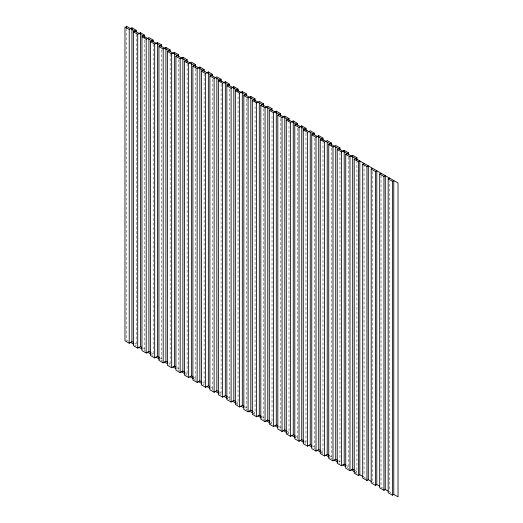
<?xml version="1.0" encoding="UTF-8"?>
<svg xmlns="http://www.w3.org/2000/svg" width="523" height="523" viewBox="0 0 523 523"><rect width="100%" height="100%" fill="white"/><g stroke="black" fill="none" stroke-linecap="round" stroke-linejoin="round"><path stroke-width="0.39" stroke-dasharray="2.62 1.96" d="M136.183 34.341L136.183 344.108L134.823 344.892L136.235 345.703M144.668 40.062L144.668 349.004L143.315 349.789L145.433 351.018M153.161 44.148L153.161 353.908L151.801 354.692L153.219 355.509M161.653 49.862L161.653 358.811L160.293 359.595L162.418 360.818M170.145 53.954L170.145 363.714L168.785 364.498L170.197 365.315M178.631 59.668L178.631 368.617L177.271 369.401L179.396 370.624M187.123 63.754L187.123 373.514L185.763 374.298L187.182 375.115M195.615 68.657L195.615 378.417L194.255 379.201L196.38 380.43M204.107 73.56L204.107 383.32L202.747 384.104L204.16 384.921M212.593 79.274L212.593 388.223L211.233 389.007L213.358 390.23M221.085 84.177L221.085 393.126L219.725 393.911L221.144 394.728M229.577 89.08L229.577 398.029L228.218 398.814L230.342 400.036M235.35 404.495L238.063 402.926L238.063 93.983M246.555 98.886L246.555 407.829L245.195 408.613L247.32 409.842M252.328 414.301L255.047 412.732L255.047 103.783M263.54 108.686L263.54 417.635L262.18 418.42L264.305 419.642M269.312 424.107L272.025 422.538L272.025 113.589M280.518 118.492L280.518 427.441L279.158 428.219L281.282 429.448M286.29 433.907L289.01 432.338L289.01 123.395M297.502 128.298L297.502 437.241L296.142 438.026L298.267 439.255M305.988 133.195L305.988 442.144L304.634 442.929L306.047 443.746M314.48 138.098L314.48 447.047L313.12 447.832L315.245 449.054M320.253 453.519L322.972 451.95L322.972 143.001M331.464 147.904L331.464 456.847L330.105 457.632L332.229 458.861M339.95 152.808L339.95 461.75L338.597 462.535L340.009 463.352M348.442 156.893L348.442 466.653L347.082 467.438L349.207 468.667M354.215 473.125L356.934 471.556L356.934 161.797M134.764 343.291L136.183 344.108M143.256 348.187L144.668 349.004M151.748 353.09L153.161 353.908M160.234 357.994L161.653 358.811M168.726 362.897L170.145 363.714M177.219 367.8L178.631 368.617M185.711 372.703L187.123 373.514M194.196 377.599L195.615 378.417M202.689 382.503L204.107 383.32M211.181 387.406L212.593 388.223M219.673 392.309L221.085 393.126M228.159 397.212L229.577 398.029M236.651 402.109L238.063 402.926M244.437 406.606L246.555 407.829M252.923 411.509L255.047 412.732M262.121 416.818L263.54 417.635M270.613 421.721L272.025 422.538M278.393 426.212L280.518 427.441M286.885 431.115L289.01 432.338M296.083 436.424L297.502 437.241M304.576 441.327L305.988 442.144M312.355 445.818L314.48 447.047M320.847 450.721L322.972 451.95M330.046 456.03L331.464 456.847M338.538 460.933L339.95 461.75M346.318 465.431L348.442 466.653M354.81 470.327L356.934 471.556M128.455 341.212L126.331 339.989L126.331 29.412M236.71 403.71L238.122 404.527M253.688 413.516L255.106 414.334M270.672 423.323L272.084 424.14M287.65 433.122L289.069 433.94M321.612 452.735L323.031 453.552M355.575 472.341L356.993 473.158M364.067 477.244L366.185 478.467M372.559 482.147L373.971 482.964M383.169 488.273L381.045 487.044L381.045 174.022M390.949 492.764L389.537 491.947L389.537 181.37M372.559 171.57L372.559 480.513M364.067 164.222L364.067 475.61"/><path stroke-width="0.78" d="M133.352 342.473L131.933 341.656L129.22 343.225L124.971 340.774L124.971 26.935L129.22 29.386L131.933 27.817L136.183 30.269L136.183 31.896M141.838 347.37L140.426 346.553L137.706 348.122L133.463 345.67L133.463 31.838L136.183 30.269M133.463 31.838L137.706 34.289L140.426 32.72L144.668 35.172L144.668 37.617M151.036 352.685L148.918 351.456L146.198 353.025L141.955 350.573L141.955 36.741L144.668 35.172M141.955 36.741L146.198 39.192L148.918 37.623L153.161 40.068L153.161 41.703M159.528 357.588L157.403 356.359L154.69 357.928L150.441 355.477L150.441 41.637L153.161 40.068M150.441 41.637L154.69 44.089L157.403 42.52L161.653 44.971L161.653 46.606M167.314 362.079L165.896 361.262L163.183 362.831L158.933 360.38L158.933 46.54L161.653 44.971M158.933 46.54L163.183 48.992L165.896 47.423L170.145 49.875L170.145 51.509M175.8 366.983L174.388 366.165L171.668 367.734L167.425 365.283L167.425 51.444L170.145 49.875M167.425 51.444L171.668 53.895L174.388 52.326L178.631 54.778L178.631 56.406M184.998 372.291L182.88 371.069L180.16 372.638L175.918 370.186L175.918 56.347L178.631 54.778M175.918 56.347L180.16 58.798L182.88 57.229L187.123 59.681L187.123 62.126M193.49 377.194L191.366 375.965L188.653 377.534L184.403 375.083L184.403 61.25L187.123 59.681M184.403 61.25L188.653 63.701L191.366 62.132L195.615 64.584L195.615 67.029M201.277 381.685L199.858 380.868L197.145 382.437L192.895 379.986L192.895 66.153L195.615 64.584M192.895 66.153L197.145 68.598L199.858 67.036L204.107 69.481L204.107 71.115M209.762 386.589L208.35 385.771L205.631 387.34L201.388 384.889L201.388 71.05L204.107 69.481M201.388 71.05L205.631 73.501L208.35 71.932L212.593 74.384L212.593 76.018M218.96 391.897L216.842 390.674L214.123 392.243L209.88 389.792L209.88 75.953L212.593 74.384M209.88 75.953L214.123 78.404L216.842 76.835L221.085 79.287L221.085 81.732M227.453 396.8L225.328 395.578L222.615 397.147L218.366 394.695L218.366 80.856L221.085 79.287M218.366 80.856L222.615 83.307L225.328 81.738L229.577 84.19L229.577 85.818M235.945 401.703L233.82 400.481L231.107 402.043L226.858 399.598L226.858 85.759L229.577 84.19M226.858 85.759L231.107 88.21L233.82 86.641L238.063 89.093L238.063 91.538M243.725 406.194L242.312 405.377L239.593 406.946L235.35 404.495L235.35 90.662L238.063 89.093M235.35 90.662L239.593 93.114L242.312 91.545L246.555 93.996L246.555 95.624M252.217 411.098L250.805 410.28L248.085 411.849L243.842 409.398L243.842 95.559L246.555 93.996M243.842 95.559L248.085 98.01L250.805 96.441L255.047 98.893L255.047 101.338M261.415 416.406L259.29 415.184L256.577 416.753L252.328 414.301L252.328 100.462L255.047 98.893M252.328 100.462L256.577 102.913L259.29 101.344L263.54 103.796L263.54 106.241M269.907 421.309L267.783 420.087L265.063 421.656L260.82 419.204L260.82 105.365L263.54 103.796M260.82 105.365L265.063 107.816L267.783 106.247L272.025 108.699L272.025 110.327M277.687 425.807L276.275 424.99L273.555 426.559L269.312 424.107L269.312 110.268L272.025 108.699M269.312 110.268L273.555 112.72L276.275 111.151L280.518 113.602L280.518 115.23M286.179 430.704L284.767 429.886L282.047 431.455L277.805 429.004L277.805 115.171L280.518 113.602M277.805 115.171L282.047 117.623L284.767 116.054L289.01 118.505L289.01 120.95M295.377 436.019L293.253 434.79L290.54 436.359L286.29 433.907L286.29 120.074L289.01 118.505M286.29 120.074L290.54 122.519L293.253 120.957L297.502 123.402L297.502 125.036M303.87 440.922L301.745 439.693L299.025 441.262L294.782 438.81L294.782 124.971L297.502 123.402M294.782 124.971L299.025 127.422L301.745 125.853L305.988 128.305L305.988 130.75M311.649 445.413L310.237 444.596L307.517 446.165L303.275 443.713L303.275 129.874L305.988 128.305M303.275 129.874L307.517 132.326L310.237 130.757L314.48 133.208L314.48 134.836M320.141 450.316L318.729 449.499L316.01 451.068L311.767 448.616L311.767 134.777L314.48 133.208M311.767 134.777L316.01 137.229L318.729 135.66L322.972 138.111L322.972 140.556M329.34 455.625L327.215 454.402L324.502 455.964L320.253 453.519L320.253 139.68L322.972 138.111M320.253 139.68L324.502 142.132L327.215 140.563L331.464 143.014L331.464 145.459M337.832 460.528L335.707 459.299L332.988 460.868L328.745 458.416L328.745 144.583L331.464 143.014M328.745 144.583L332.988 147.035L335.707 145.466L339.95 147.917L339.95 149.545M345.611 465.019L344.199 464.202L341.48 465.771L337.237 463.319L337.237 149.486L339.95 147.917M337.237 149.486L341.48 151.932L344.199 150.363L348.442 152.814L348.442 154.448M354.104 469.922L352.685 469.105L349.972 470.674L345.729 468.222L345.729 154.383L348.442 152.814M345.729 154.383L349.972 156.835L352.685 155.266L356.934 157.717L356.934 160.162M363.361 476.832L359.817 474.792L358.464 475.577L354.215 473.125L354.215 159.286L356.934 157.717M354.215 159.286L358.464 161.738L359.817 160.953L359.817 474.792M371.846 481.735L368.31 479.696L366.95 480.48L362.707 478.029L362.707 164.189L364.067 163.405M362.707 164.189L366.95 166.641L368.31 165.856L368.31 479.696M379.633 486.227L376.802 484.592L375.442 485.377L371.199 482.932L371.199 169.092L372.559 168.308M371.199 169.092L375.442 171.544L376.802 170.76L376.802 484.592M388.125 491.13L385.294 489.495L383.934 490.28L379.685 487.828L379.685 173.996L381.045 173.211M379.685 173.996L383.934 176.447L385.294 175.663L385.294 489.495M126.331 28.595L126.331 26.15L398.029 183.011L398.029 496.85L393.78 494.398L392.427 495.183L388.177 492.731L388.177 178.892L389.537 178.108M388.177 178.892L392.427 181.344L393.78 180.559L393.78 494.398M130.573 342.441L133.404 344.075M139.066 347.337L141.896 348.972M147.558 352.24L151.095 354.287M156.05 357.144L159.587 359.19M164.536 362.047L167.367 363.681M173.028 366.95L175.859 368.584M181.52 371.853L185.057 373.893M190.012 376.75L193.549 378.796M198.498 381.653L201.329 383.287M206.99 386.556L209.821 388.19M215.483 391.459L219.019 393.499M223.975 396.362L227.512 398.402M232.46 401.259L235.291 402.893M240.953 406.162L243.783 407.796M249.445 411.065L252.276 412.699M257.937 415.968L261.474 418.008M266.423 420.871L269.253 422.506M274.915 425.774L277.746 427.409M283.407 430.671L286.238 432.305M291.893 435.574L295.436 437.62M300.385 440.477L303.922 442.517M308.877 445.38L311.708 447.015M317.369 450.283L320.2 451.918M325.855 455.187L329.398 457.226M334.347 460.083L337.884 462.129M342.84 464.986L345.67 466.621M351.332 469.889L354.163 471.524M392.427 181.344L392.427 495.183M383.934 176.447L383.934 490.28M375.442 171.544L375.442 485.377M366.95 166.641L366.95 480.48M358.464 161.738L358.464 475.577M352.685 156.083L352.685 469.105M349.972 156.835L349.972 470.674M344.199 150.363L344.199 464.202M341.48 151.932L341.48 465.771M335.707 147.094L335.707 459.299M332.988 147.035L332.988 460.868M327.215 142.191L327.215 454.402M324.502 142.132L324.502 455.964M318.729 135.66L318.729 449.499M316.01 137.229L316.01 451.068M310.237 132.391L310.237 444.596M307.517 132.326L307.517 446.165M301.745 125.853L301.745 439.693M299.025 127.422L299.025 441.262M293.253 120.957L293.253 434.79M290.54 122.519L290.54 436.359M284.767 116.864L284.767 429.886M282.047 117.623L282.047 431.455M276.275 111.151L276.275 424.99M273.555 112.72L273.555 426.559M267.783 107.875L267.783 420.087M265.063 107.816L265.063 421.656M259.29 102.979L259.29 415.184M256.577 102.913L256.577 416.753M250.805 96.441L250.805 410.28M248.085 98.01L248.085 411.849M242.312 91.545L242.312 405.377M239.593 93.114L239.593 406.946M233.82 86.641L233.82 400.481M231.107 88.21L231.107 402.043M225.328 81.738L225.328 395.578M222.615 83.307L222.615 397.147M216.842 78.47L216.842 390.674M214.123 78.404L214.123 392.243M208.35 71.932L208.35 385.771M205.631 73.501L205.631 387.34M199.858 67.036L199.858 380.868M197.145 68.598L197.145 382.437M191.366 63.76L191.366 375.965M188.653 63.701L188.653 377.534M182.88 57.229L182.88 371.069M180.16 58.798L180.16 372.638M174.388 52.326L174.388 366.165M171.668 53.895L171.668 367.734M165.896 47.423L165.896 361.262M163.183 48.992L163.183 362.831M157.403 42.52L157.403 356.359M154.69 44.089L154.69 357.928M148.918 39.251L148.918 351.456M146.198 39.192L146.198 353.025M140.426 32.72L140.426 346.553M137.706 34.289L137.706 348.122M131.933 27.817L131.933 341.656M129.22 29.386L129.22 343.225"/></g></svg>
